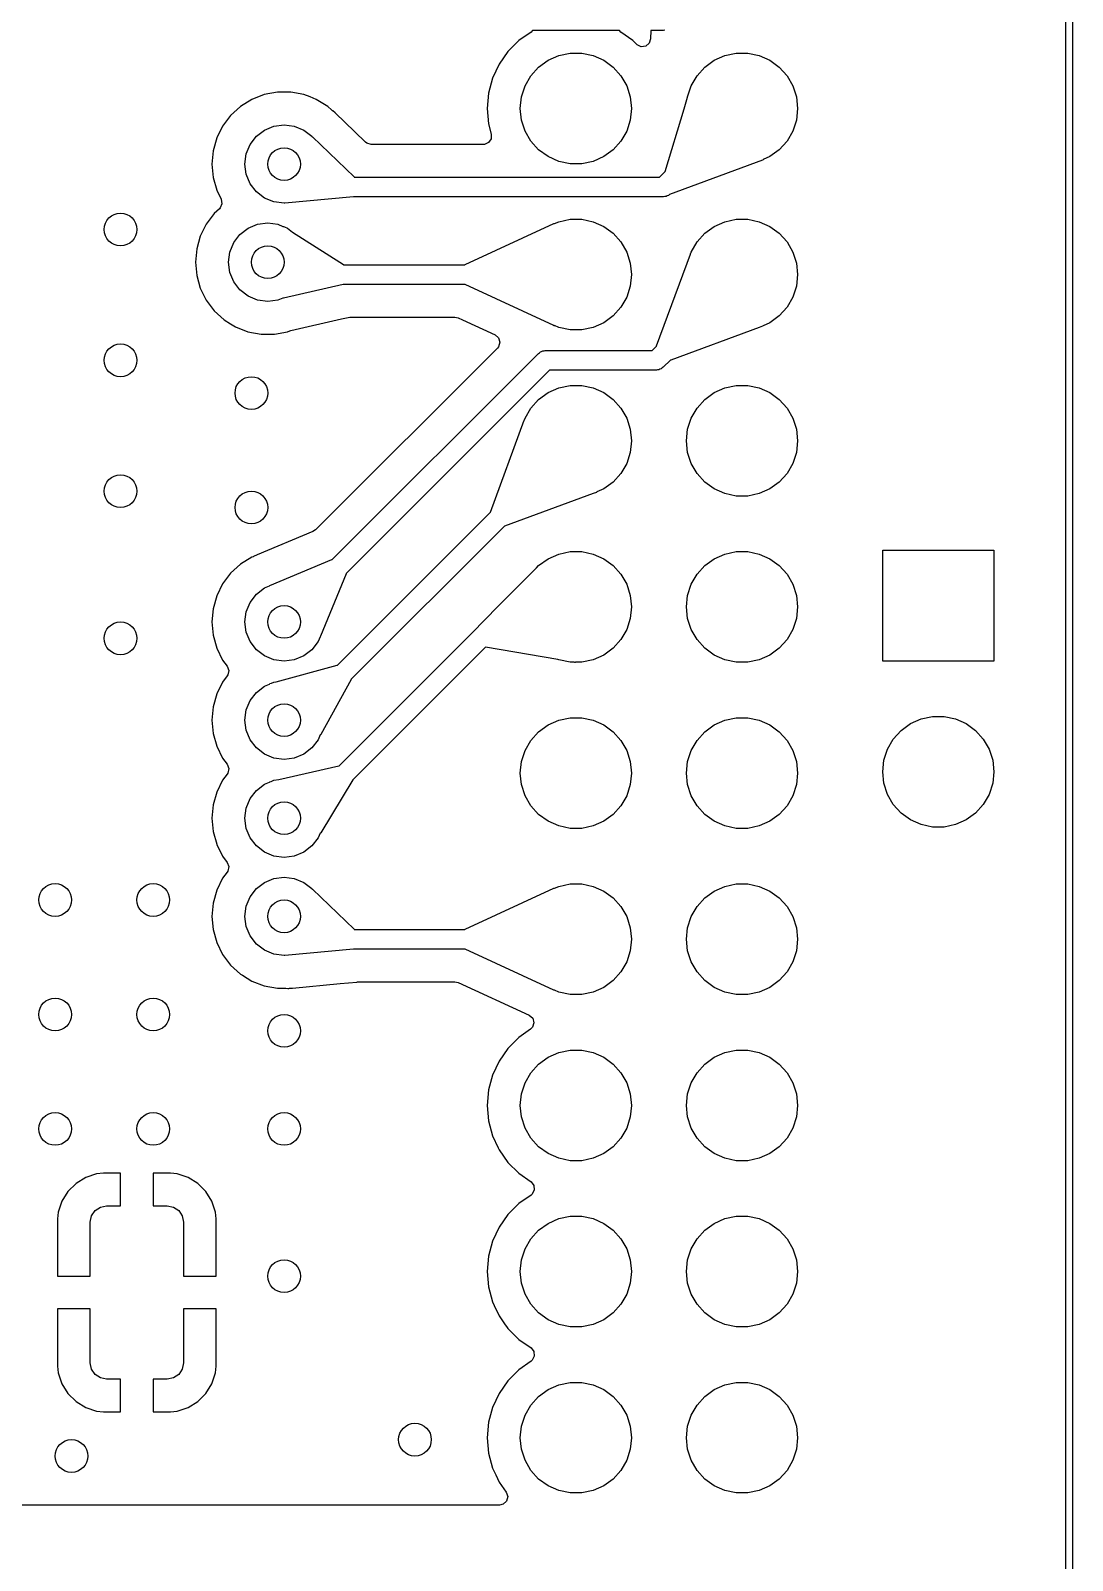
# Model space of a CAD drawing. Extents: x 90 to 175, y -109.5 to -35.9.
# Drawn here: x 159.12 to 175.05, y -91.6 to -68.21 of the extents above; entities that cross this region are included whole.
import ezdxf

# ---------------------------------------------------------------- set-up
doc = ezdxf.new("R2010")
doc.units = 0
doc.layers.add('BLACK', color=7, linetype='CONTINUOUS')

msp = doc.modelspace()

# ---------------------------------------------------------------- linework, layer by layer
at = {"layer": 'BLACK', "linetype": 'CONTINUOUS'}
for p, q in [((175.05, -36), (175.05, -100)), ((174.95, -99.95), (174.95, -36.05)), ((166.774158, -68.231575), (166.588597, -68.361505)), ((166.793454, -68.214855), (166.774158, -68.231575)), ((166.795908, -68.21), (166.793454, -68.214855)), ((168.128596, -68.21), (166.795908, -68.21)), ((168.145842, -68.231575), (168.128596, -68.21)), ((168.331396, -68.361501), (168.145842, -68.231575)), ((168.603393, -68.21), (168.602824, -68.334135)), ((168.8, -68.21), (168.603393, -68.21)), ((168.819075, -68.204889), (168.8, -68.21)), ((166.588597, -68.361505), (166.421505, -68.528597)), ((168.331397, -68.361502), (168.331396, -68.361501)), ((168.331401, -68.361505), (168.331397, -68.361502)), ((168.369396, -68.3995), (168.331401, -68.361505)), ((168.391144, -68.421248), (168.369396, -68.3995)), ((168.397193, -68.426906), (168.391144, -68.421248)), ((168.460615, -68.456222), (168.397193, -68.426906)), ((168.529819, -68.446595), (168.460615, -68.456222)), ((168.582832, -68.401083), (168.529819, -68.446595)), ((168.602824, -68.334135), (168.582832, -68.401083)), ((166.285964, -68.722171), (166.186098, -68.936335)), ((166.285965, -68.722169), (166.285964, -68.722171)), ((166.421505, -68.528597), (166.285965, -68.722169)), ((166.891239, -68.768327), (167.035, -68.663878)), ((167.035, -68.663878), (167.197336, -68.591602)), ((167.197336, -68.591602), (167.371151, -68.554656)), ((167.371151, -68.554656), (167.548849, -68.554656)), ((167.548849, -68.554656), (167.722664, -68.591602)), ((167.722664, -68.591602), (167.885, -68.663878)), ((167.885, -68.663878), (168.028761, -68.768327)), ((169.431239, -68.768327), (169.575, -68.663878)), ((169.575, -68.663878), (169.737336, -68.591602)), ((169.737336, -68.591602), (169.911151, -68.554656)), ((169.911151, -68.554656), (170.088849, -68.554656)), ((170.088849, -68.554656), (170.262664, -68.591602)), ((170.262664, -68.591602), (170.425, -68.663878)), ((170.425, -68.663878), (170.568761, -68.768327)), ((166.186094, -68.936344), (166.124938, -69.164586)), ((166.186098, -68.936335), (166.186094, -68.936344)), ((166.683486, -69.054274), (166.772336, -68.900383)), ((166.772336, -68.900383), (166.891239, -68.768327)), ((168.028761, -68.768327), (168.147664, -68.900383)), ((168.147664, -68.900383), (168.236514, -69.054274)), ((169.223486, -69.054274), (169.312336, -68.900383)), ((169.312336, -68.900383), (169.431239, -68.768327)), ((170.568761, -68.768327), (170.687664, -68.900383)), ((170.687664, -68.900383), (170.776514, -69.054274)), ((162.697541, -69.186977), (162.507364, -69.260651)), ((162.697544, -69.186976), (162.697541, -69.186976)), ((162.697541, -69.186976), (162.697541, -69.186977)), ((162.898024, -69.1495), (162.697544, -69.186976)), ((163.101976, -69.1495), (162.898024, -69.1495)), ((163.302456, -69.186976), (163.101976, -69.1495)), ((163.397546, -69.223814), (163.302456, -69.186976)), ((166.124936, -69.164596), (166.104341, -69.399999)), ((166.124938, -69.164586), (166.124936, -69.164596)), ((166.61, -69.4), (166.628575, -69.223275)), ((166.628575, -69.223275), (166.683486, -69.054274)), ((168.236514, -69.054274), (168.291425, -69.223275)), ((168.291425, -69.223275), (168.31, -69.4)), ((169.168038, -69.228375), (169.168575, -69.223275)), ((169.168575, -69.223275), (169.184072, -69.175576)), ((169.184072, -69.175576), (169.210954, -69.087059)), ((169.210954, -69.087059), (169.214063, -69.083272)), ((169.214063, -69.083272), (169.223486, -69.054274)), ((170.776514, -69.054274), (170.831425, -69.223275)), ((170.831425, -69.223275), (170.85, -69.4)), ((162.333958, -69.368019), (162.183237, -69.505418)), ((162.33396, -69.368017), (162.333958, -69.368019)), ((162.507357, -69.260655), (162.33396, -69.368017)), ((162.507364, -69.260651), (162.507357, -69.260655)), ((163.492635, -69.260651), (163.397546, -69.223814)), ((163.492642, -69.260655), (163.492635, -69.260651)), ((163.666039, -69.368017), (163.492642, -69.260655)), ((163.666041, -69.368019), (163.666039, -69.368017)), ((163.724717, -69.421509), (163.666041, -69.368019)), ((163.741224, -69.433612), (163.724717, -69.421509)), ((163.741188, -69.433663), (163.741224, -69.433612)), ((163.745767, -69.436944), (163.741188, -69.433663)), ((163.745976, -69.437097), (163.745767, -69.436944)), ((163.746001, -69.437111), (163.745976, -69.437097)), ((163.746005, -69.437114), (163.746001, -69.437111)), ((163.746007, -69.437116), (163.746005, -69.437114)), ((163.746009, -69.437117), (163.746007, -69.437116)), ((163.78278, -69.469186), (163.746009, -69.437117)), ((166.104341, -69.399999), (166.104341, -69.4)), ((166.104341, -69.4), (166.124936, -69.635403)), ((166.628575, -69.576725), (166.61, -69.4)), ((168.31, -69.4), (168.291425, -69.576725)), ((168.822867, -70.365), (169.114557, -69.404488)), ((169.114557, -69.404488), (169.168038, -69.228375)), ((170.85, -69.4), (170.831425, -69.576725)), ((162.060327, -69.668178), (161.969422, -69.850739)), ((162.183237, -69.505418), (162.060327, -69.668178)), ((162.7, -69.730385), (162.844709, -69.670445)), ((162.844709, -69.670445), (163, -69.65)), ((163, -69.65), (163.155291, -69.670445)), ((163.155291, -69.670445), (163.3, -69.730385)), ((164.080642, -69.755421), (163.78278, -69.469186)), ((166.124936, -69.635403), (166.124938, -69.635413)), ((166.124938, -69.635413), (166.167272, -69.793407)), ((166.683486, -69.745726), (166.628575, -69.576725)), ((168.291425, -69.576725), (168.236514, -69.745726)), ((170.831425, -69.576725), (170.776514, -69.745726)), ((161.969417, -69.850752), (161.913602, -70.046917)), ((161.969422, -69.850739), (161.969417, -69.850752)), ((162.480385, -69.95), (162.575736, -69.825736)), ((162.575736, -69.825736), (162.7, -69.730385)), ((163.3, -69.730385), (163.424264, -69.825736)), ((163.424264, -69.825736), (163.429381, -69.832405)), ((163.429381, -69.832405), (163.432522, -69.833672)), ((163.432522, -69.833672), (164.070293, -70.446547)), ((164.246609, -69.914909), (164.080642, -69.755421)), ((164.265489, -69.929815), (164.246609, -69.914909)), ((166.126446, -69.921119), (166.062218, -69.948623)), ((166.165609, -69.863257), (166.126446, -69.921119)), ((166.167272, -69.793407), (166.165609, -69.863257)), ((166.772336, -69.899617), (166.683486, -69.745726)), ((166.891239, -70.031673), (166.772336, -69.899617)), ((168.147664, -69.899617), (168.028761, -70.031673)), ((168.236514, -69.745726), (168.147664, -69.899617)), ((170.687664, -69.899617), (170.568761, -70.031673)), ((170.776514, -69.745726), (170.687664, -69.899617)), ((161.913602, -70.046917), (161.894785, -70.249999)), ((162.4, -70.25), (162.420445, -70.094709)), ((162.420445, -70.094709), (162.480385, -69.95)), ((164.332528, -69.9495), (164.265489, -69.929815)), ((166.047497, -69.9495), (164.332528, -69.9495)), ((166.062218, -69.948623), (166.047497, -69.9495)), ((167.035, -70.136122), (166.891239, -70.031673)), ((167.197336, -70.208398), (167.035, -70.136122)), ((167.885, -70.136122), (167.722664, -70.208398)), ((168.028761, -70.031673), (167.885, -70.136122)), ((170.425, -70.136122), (170.320634, -70.182588)), ((170.568761, -70.031673), (170.425, -70.136122)), ((161.894785, -70.249999), (161.894785, -70.25)), ((161.894785, -70.25), (161.913602, -70.453082)), ((162.420445, -70.405291), (162.4, -70.25)), ((167.371151, -70.245344), (167.197336, -70.208398)), ((167.548849, -70.245344), (167.371151, -70.245344)), ((167.722664, -70.208398), (167.548849, -70.245344)), ((168.737868, -70.45), (168.822867, -70.365)), ((170.313884, -70.189509), (168.888808, -70.716095)), ((170.314295, -70.189348), (170.313884, -70.189509)), ((170.320634, -70.183023), (170.314295, -70.189348)), ((170.320634, -70.182588), (170.320634, -70.183023)), ((161.913602, -70.453082), (161.969417, -70.649247)), ((162.480385, -70.55), (162.420445, -70.405291)), ((162.575736, -70.674264), (162.480385, -70.55)), ((164.070293, -70.446547), (164.071805, -70.45)), ((164.071805, -70.45), (168.737868, -70.45)), ((161.969417, -70.649247), (161.969424, -70.649265)), ((161.969424, -70.649265), (162.038362, -70.787711)), ((162.050623, -70.856496), (162.02375, -70.920991)), ((162.038362, -70.787711), (162.050623, -70.856496)), ((162.7, -70.769615), (162.575736, -70.674264)), ((162.844709, -70.829555), (162.7, -70.769615)), ((163, -70.85), (162.844709, -70.829555)), ((163.011648, -70.848466), (163, -70.85)), ((163.012763, -70.848811), (163.011648, -70.848466)), ((164.063271, -70.750988), (163.012763, -70.848811)), ((164.065374, -70.75), (164.063271, -70.750988)), ((168.8, -70.75), (164.065374, -70.75)), ((168.819075, -70.744889), (168.8, -70.75)), ((168.838823, -70.744889), (168.819075, -70.744889)), ((168.855925, -70.735015), (168.838823, -70.744889)), ((168.875, -70.729904), (168.855925, -70.735015)), ((168.888808, -70.716095), (168.875, -70.729904)), ((161.933238, -71.005418), (161.810327, -71.168178)), ((162.010901, -70.934618), (161.933238, -71.005418)), ((162.02375, -70.920991), (162.010901, -70.934618)), ((161.810327, -71.168178), (161.719422, -71.350739)), ((162.230385, -71.45), (162.325736, -71.325736)), ((162.325736, -71.325736), (162.45, -71.230385)), ((162.45, -71.230385), (162.594709, -71.170445)), ((162.594709, -71.170445), (162.75, -71.15)), ((162.75, -71.15), (162.905291, -71.170445)), ((162.905291, -71.170445), (162.981972, -71.202207)), ((162.981972, -71.202207), (162.989557, -71.202219)), ((162.989557, -71.202219), (162.991348, -71.203152)), ((162.991348, -71.203152), (163.004521, -71.211547)), ((163.004521, -71.211547), (163.05, -71.230385)), ((163.05, -71.230385), (163.128011, -71.290245)), ((163.128011, -71.290245), (163.849441, -71.75)), ((165.766792, -71.786861), (167.123674, -71.159806)), ((167.123674, -71.159806), (167.132621, -71.159446)), ((167.132621, -71.159446), (167.133329, -71.160099)), ((167.133329, -71.160099), (167.197336, -71.131602)), ((167.197336, -71.131602), (167.371151, -71.094656)), ((167.371151, -71.094656), (167.548849, -71.094656)), ((167.548849, -71.094656), (167.722664, -71.131602)), ((167.722664, -71.131602), (167.885, -71.203878)), ((167.885, -71.203878), (168.028761, -71.308327)), ((168.028761, -71.308327), (168.147664, -71.440383)), ((169.312336, -71.440383), (169.431239, -71.308327)), ((169.431239, -71.308327), (169.575, -71.203878)), ((169.575, -71.203878), (169.737336, -71.131602)), ((169.737336, -71.131602), (169.911151, -71.094656)), ((169.911151, -71.094656), (170.088849, -71.094656)), ((170.088849, -71.094656), (170.262664, -71.131602)), ((170.262664, -71.131602), (170.425, -71.203878)), ((170.425, -71.203878), (170.568761, -71.308327)), ((170.568761, -71.308327), (170.687664, -71.440383)), ((161.663602, -71.546917), (161.644785, -71.749999)), ((161.719417, -71.350752), (161.663602, -71.546917)), ((161.719422, -71.350739), (161.719417, -71.350752)), ((162.170445, -71.594709), (162.230385, -71.45)), ((168.147664, -71.440383), (168.236514, -71.594274)), ((169.223486, -71.594274), (169.312336, -71.440383)), ((170.687664, -71.440383), (170.776514, -71.594274)), ((161.644785, -71.749999), (161.644785, -71.75)), ((161.644785, -71.75), (161.663602, -71.953082)), ((162.15, -71.75), (162.170445, -71.594709)), ((162.170445, -71.905291), (162.15, -71.75)), ((163.849441, -71.75), (163.906795, -71.786551)), ((163.906795, -71.786551), (163.909209, -71.79)), ((163.909209, -71.79), (165.763099, -71.79)), ((165.763099, -71.79), (165.763427, -71.789209)), ((165.763427, -71.789209), (165.766792, -71.786861)), ((168.236514, -71.594274), (168.291425, -71.763275)), ((168.291425, -71.763275), (168.31, -71.94)), ((168.694433, -73.028999), (169.210501, -71.626137)), ((169.210501, -71.626137), (169.214563, -71.621734)), ((169.214563, -71.621734), (169.223486, -71.594274)), ((170.776514, -71.594274), (170.831425, -71.763275)), ((170.831425, -71.763275), (170.85, -71.94)), ((161.663602, -71.953082), (161.719417, -72.149247)), ((162.230385, -72.05), (162.170445, -71.905291)), ((168.31, -71.94), (168.291425, -72.116725)), ((170.85, -71.94), (170.831425, -72.116725)), ((161.719417, -72.149247), (161.719422, -72.14926)), ((161.719422, -72.14926), (161.810327, -72.331821)), ((162.325736, -72.174264), (162.230385, -72.05)), ((162.45, -72.269615), (162.325736, -72.174264)), ((163.903128, -72.092086), (162.989238, -72.302115)), ((163.906895, -72.09), (163.903128, -72.092086)), ((165.763897, -72.09), (163.906895, -72.09)), ((165.766792, -72.093138), (165.763897, -72.09)), ((167.123674, -72.720193), (165.766792, -72.093138)), ((168.291425, -72.116725), (168.236514, -72.285726)), ((170.831425, -72.116725), (170.776514, -72.285726)), ((161.810327, -72.331821), (161.933237, -72.494581)), ((161.933237, -72.494581), (162.083958, -72.63198)), ((162.594709, -72.329555), (162.45, -72.269615)), ((162.75, -72.35), (162.594709, -72.329555)), ((162.905291, -72.329555), (162.75, -72.35)), ((162.979035, -72.299009), (162.905291, -72.329555)), ((162.980407, -72.300628), (162.979035, -72.299009)), ((162.989238, -72.302115), (162.980407, -72.300628)), ((168.147664, -72.439617), (168.028761, -72.571673)), ((168.236514, -72.285726), (168.147664, -72.439617)), ((170.687664, -72.439617), (170.568761, -72.571673)), ((170.776514, -72.285726), (170.687664, -72.439617)), ((162.083958, -72.63198), (162.08396, -72.631982)), ((162.08396, -72.631982), (162.183141, -72.693392)), ((162.183141, -72.693392), (162.257363, -72.739348)), ((163.104038, -72.794409), (163.877636, -72.616622)), ((163.877636, -72.616622), (163.977594, -72.59365)), ((163.977594, -72.59365), (164.005367, -72.5905)), ((164.005367, -72.5905), (165.610761, -72.5905)), ((165.610761, -72.5905), (165.662778, -72.601937)), ((165.662778, -72.601937), (165.727789, -72.631981)), ((165.727789, -72.631981), (166.225227, -72.861862)), ((167.124093, -72.720377), (167.123674, -72.720193)), ((167.133048, -72.720386), (167.124093, -72.720377)), ((167.133471, -72.719963), (167.133048, -72.720386)), ((167.197336, -72.748398), (167.133471, -72.719963)), ((167.885, -72.676122), (167.722664, -72.748398)), ((168.028761, -72.571673), (167.885, -72.676122)), ((170.313861, -72.729498), (170.26352, -72.748016)), ((170.314288, -72.729331), (170.313861, -72.729498)), ((170.320627, -72.723006), (170.314288, -72.729331)), ((170.425, -72.676122), (170.320627, -72.722591)), ((170.320627, -72.722591), (170.320627, -72.723006)), ((170.568761, -72.571673), (170.425, -72.676122)), ((162.257363, -72.739348), (162.447544, -72.813024)), ((162.447544, -72.813024), (162.648024, -72.8505)), ((162.648024, -72.8505), (162.648026, -72.8505)), ((162.648026, -72.8505), (162.851974, -72.8505)), ((162.851974, -72.8505), (162.851976, -72.8505)), ((162.851976, -72.8505), (163.052456, -72.813024)), ((163.052456, -72.813024), (163.087041, -72.799624)), ((163.087041, -72.799624), (163.104038, -72.794409)), ((166.225227, -72.861862), (166.277825, -72.907854)), ((166.277825, -72.907854), (166.297208, -72.974982)), ((167.371151, -72.785344), (167.197336, -72.748398)), ((167.548849, -72.785344), (167.371151, -72.785344)), ((167.722664, -72.748398), (167.548849, -72.785344)), ((170.262237, -72.748488), (168.911006, -73.245564)), ((170.262664, -72.748398), (170.262237, -72.748488)), ((170.26352, -72.748016), (170.262664, -72.748398)), ((166.26089, -73.062105), (163.481002, -75.841993)), ((163.735229, -76.295581), (166.886877, -73.143934)), ((166.277222, -73.041932), (166.26089, -73.062105)), ((166.297208, -72.974982), (166.277222, -73.041932)), ((166.886877, -73.143934), (166.903978, -73.13406)), ((166.903978, -73.13406), (166.917943, -73.120096)), ((166.917943, -73.120096), (166.937017, -73.114984)), ((166.937017, -73.114984), (166.95412, -73.105111)), ((166.95412, -73.105111), (166.973868, -73.105111)), ((166.973868, -73.105111), (166.992943, -73.1)), ((166.992943, -73.1), (168.627868, -73.1)), ((168.627868, -73.1), (168.694044, -73.033823)), ((168.693716, -73.033032), (168.694433, -73.028999)), ((168.694044, -73.033823), (168.693716, -73.033032)), ((167.055075, -73.4), (163.94809, -76.506984)), ((168.69, -73.4), (167.055075, -73.4)), ((168.709075, -73.394889), (168.69, -73.4)), ((168.728823, -73.394889), (168.709075, -73.394889)), ((168.745925, -73.385015), (168.728823, -73.394889)), ((168.765, -73.379904), (168.745925, -73.385015)), ((168.778964, -73.365939), (168.765, -73.379904)), ((168.796066, -73.356066), (168.778964, -73.365939)), ((168.906739, -73.245392), (168.796066, -73.356066)), ((168.911006, -73.245564), (168.906739, -73.245392)), ((167.197336, -73.671602), (167.371151, -73.634656)), ((167.371151, -73.634656), (167.548849, -73.634656)), ((167.548849, -73.634656), (167.722664, -73.671602)), ((169.737336, -73.671602), (169.911151, -73.634656)), ((169.911151, -73.634656), (170.088849, -73.634656)), ((170.088849, -73.634656), (170.262664, -73.671602)), ((166.772336, -73.980383), (166.891239, -73.848327)), ((166.891239, -73.848327), (167.035, -73.743878)), ((167.035, -73.743878), (167.197336, -73.671602)), ((167.722664, -73.671602), (167.885, -73.743878)), ((167.885, -73.743878), (168.028761, -73.848327)), ((168.028761, -73.848327), (168.147664, -73.980383)), ((169.312336, -73.980383), (169.431239, -73.848327)), ((169.431239, -73.848327), (169.575, -73.743878)), ((169.575, -73.743878), (169.737336, -73.671602)), ((170.262664, -73.671602), (170.425, -73.743878)), ((170.425, -73.743878), (170.568761, -73.848327)), ((170.568761, -73.848327), (170.687664, -73.980383)), ((166.674563, -74.161734), (166.683486, -74.134274)), ((166.683486, -74.134274), (166.772336, -73.980383)), ((168.147664, -73.980383), (168.236514, -74.134274)), ((168.236514, -74.134274), (168.291425, -74.303275)), ((169.168575, -74.303275), (169.223486, -74.134274)), ((169.223486, -74.134274), (169.312336, -73.980383)), ((170.687664, -73.980383), (170.776514, -74.134274)), ((170.776514, -74.134274), (170.831425, -74.303275)), ((166.154433, -75.568999), (166.670501, -74.166137)), ((166.670501, -74.166137), (166.674563, -74.161734)), ((168.291425, -74.303275), (168.31, -74.48)), ((169.15, -74.48), (169.168575, -74.303275)), ((170.831425, -74.303275), (170.85, -74.48)), ((168.31, -74.48), (168.291425, -74.656725)), ((169.168575, -74.656725), (169.15, -74.48)), ((170.85, -74.48), (170.831425, -74.656725)), ((168.236514, -74.825726), (168.147664, -74.979617)), ((168.291425, -74.656725), (168.236514, -74.825726)), ((169.223486, -74.825726), (169.168575, -74.656725)), ((169.312336, -74.979617), (169.223486, -74.825726)), ((170.776514, -74.825726), (170.687664, -74.979617)), ((170.831425, -74.656725), (170.776514, -74.825726)), ((168.147664, -74.979617), (168.028761, -75.111673)), ((169.431239, -75.111673), (169.312336, -74.979617)), ((170.687664, -74.979617), (170.568761, -75.111673)), ((167.722237, -75.288488), (166.371006, -75.785564)), ((167.722664, -75.288398), (167.722237, -75.288488)), ((167.72352, -75.288016), (167.722664, -75.288398)), ((167.773861, -75.269498), (167.72352, -75.288016)), ((167.774288, -75.269331), (167.773861, -75.269498)), ((167.780627, -75.263006), (167.774288, -75.269331)), ((167.885, -75.216122), (167.780627, -75.262591)), ((167.780627, -75.262591), (167.780627, -75.263006)), ((168.028761, -75.111673), (167.885, -75.216122)), ((169.575, -75.216122), (169.431239, -75.111673)), ((169.737336, -75.288398), (169.575, -75.216122)), ((169.911151, -75.325344), (169.737336, -75.288398)), ((170.262664, -75.288398), (170.088849, -75.325344)), ((170.425, -75.216122), (170.262664, -75.288398)), ((170.568761, -75.111673), (170.425, -75.216122)), ((170.088849, -75.325344), (169.911151, -75.325344)), ((163.816239, -77.911628), (166.154044, -75.573823)), ((166.153716, -75.573032), (166.154433, -75.568999)), ((166.154044, -75.573823), (166.153716, -75.573032)), ((163.440996, -75.868781), (162.586797, -76.224545)), ((163.481002, -75.841993), (163.440996, -75.868781)), ((166.366739, -75.785392), (164.027613, -78.124518)), ((166.371006, -75.785564), (166.366739, -75.785392)), ((162.586797, -76.224545), (162.531258, -76.251194)), ((167.035, -76.283878), (167.197336, -76.211602)), ((167.197336, -76.211602), (167.371151, -76.174656)), ((167.371151, -76.174656), (167.548849, -76.174656)), ((167.548849, -76.174656), (167.722664, -76.211602)), ((167.722664, -76.211602), (167.885, -76.283878)), ((169.575, -76.283878), (169.737336, -76.211602)), ((169.737336, -76.211602), (169.911151, -76.174656)), ((169.911151, -76.174656), (170.088849, -76.174656)), ((170.088849, -76.174656), (170.262664, -76.211602)), ((170.262664, -76.211602), (170.425, -76.283878)), ((172.15, -77.85), (172.15, -76.15)), ((172.15, -76.15), (173.85, -76.15)), ((173.85, -76.15), (173.85, -77.85)), ((162.333958, -76.368019), (162.183237, -76.505418)), ((162.33396, -76.368017), (162.333958, -76.368019)), ((162.507359, -76.260653), (162.33396, -76.368017)), ((162.526834, -76.253109), (162.507359, -76.260653)), ((162.531258, -76.251194), (162.526834, -76.253109)), ((162.781152, -76.691189), (163.731002, -76.295589)), ((163.731002, -76.295589), (163.735229, -76.295581)), ((166.267973, -77.01586), (166.850697, -76.427303)), ((166.850697, -76.427303), (166.858952, -76.423836)), ((166.858952, -76.423836), (166.859182, -76.423929)), ((166.859182, -76.423929), (166.891239, -76.388327)), ((166.891239, -76.388327), (167.035, -76.283878)), ((167.885, -76.283878), (168.028761, -76.388327)), ((168.028761, -76.388327), (168.147664, -76.520383)), ((169.312336, -76.520383), (169.431239, -76.388327)), ((169.431239, -76.388327), (169.575, -76.283878)), ((170.425, -76.283878), (170.568761, -76.388327)), ((170.568761, -76.388327), (170.687664, -76.520383)), ((162.060327, -76.668178), (161.969422, -76.850739)), ((162.183237, -76.505418), (162.060327, -76.668178)), ((162.7, -76.730385), (162.774846, -76.699382)), ((162.774846, -76.699382), (162.774849, -76.697496)), ((162.774849, -76.697496), (162.781152, -76.691189)), ((163.947443, -76.511899), (163.558754, -77.468712)), ((163.948303, -76.507496), (163.947443, -76.511899)), ((163.94809, -76.506984), (163.948303, -76.507496)), ((168.147664, -76.520383), (168.236514, -76.674274)), ((168.236514, -76.674274), (168.291425, -76.843275)), ((169.168575, -76.843275), (169.223486, -76.674274)), ((169.223486, -76.674274), (169.312336, -76.520383)), ((170.687664, -76.520383), (170.776514, -76.674274)), ((170.776514, -76.674274), (170.831425, -76.843275)), ((161.969417, -76.850752), (161.913602, -77.046917)), ((161.969422, -76.850739), (161.969417, -76.850752)), ((162.480385, -76.95), (162.575736, -76.825736)), ((162.575736, -76.825736), (162.7, -76.730385)), ((168.291425, -76.843275), (168.31, -77.02)), ((169.15, -77.02), (169.168575, -76.843275)), ((170.831425, -76.843275), (170.85, -77.02)), ((161.913602, -77.046917), (161.894785, -77.249999)), ((162.4, -77.25), (162.420445, -77.094709)), ((162.420445, -77.094709), (162.480385, -76.95)), ((165.873009, -77.414777), (166.267973, -77.01586)), ((168.31, -77.02), (168.291425, -77.196725)), ((169.168575, -77.196725), (169.15, -77.02)), ((170.85, -77.02), (170.831425, -77.196725)), ((161.894785, -77.249999), (161.894785, -77.25)), ((161.894785, -77.25), (161.913602, -77.453082)), ((162.420445, -77.405291), (162.4, -77.25)), ((162.480385, -77.55), (162.420445, -77.405291)), ((168.236514, -77.365726), (168.147664, -77.519617)), ((168.291425, -77.196725), (168.236514, -77.365726)), ((169.223486, -77.365726), (169.168575, -77.196725)), ((169.312336, -77.519617), (169.223486, -77.365726)), ((170.776514, -77.365726), (170.687664, -77.519617)), ((170.831425, -77.196725), (170.776514, -77.365726)), ((161.913602, -77.453082), (161.969417, -77.649247)), ((162.575736, -77.674264), (162.480385, -77.55)), ((163.519615, -77.55), (163.424264, -77.674264)), ((163.550639, -77.4751), (163.519615, -77.55)), ((163.552465, -77.475088), (163.550639, -77.4751)), ((163.558754, -77.468712), (163.552465, -77.475088)), ((163.840432, -79.447435), (165.872951, -77.414916)), ((166.07779, -77.634341), (164.051145, -79.660986)), ((165.872951, -77.414916), (165.873009, -77.414777)), ((166.080627, -77.635806), (166.07779, -77.634341)), ((167.186465, -77.823558), (166.080627, -77.635806)), ((168.147664, -77.519617), (168.028761, -77.651673)), ((169.431239, -77.651673), (169.312336, -77.519617)), ((170.687664, -77.519617), (170.568761, -77.651673)), ((161.969417, -77.649247), (161.969422, -77.64926)), ((161.969422, -77.64926), (162.060328, -77.831824)), ((162.060328, -77.831824), (162.130898, -77.925274)), ((162.7, -77.769615), (162.575736, -77.674264)), ((162.844709, -77.829555), (162.7, -77.769615)), ((163, -77.85), (162.844709, -77.829555)), ((163.155291, -77.829555), (163, -77.85)), ((163.3, -77.769615), (163.155291, -77.829555)), ((163.424264, -77.674264), (163.3, -77.769615)), ((167.197336, -77.828398), (167.186465, -77.823558)), ((167.371151, -77.865344), (167.197336, -77.828398)), ((167.432576, -77.865344), (167.371151, -77.865344)), ((167.446353, -77.867683), (167.432576, -77.865344)), ((167.448301, -77.867848), (167.446353, -77.867683)), ((167.45436, -77.865344), (167.448301, -77.867848)), ((167.548849, -77.865344), (167.45436, -77.865344)), ((167.722664, -77.828398), (167.548849, -77.865344)), ((167.885, -77.756122), (167.722664, -77.828398)), ((168.028761, -77.651673), (167.885, -77.756122)), ((169.575, -77.756122), (169.431239, -77.651673)), ((169.737336, -77.828398), (169.575, -77.756122)), ((169.911151, -77.865344), (169.737336, -77.828398)), ((170.088849, -77.865344), (169.911151, -77.865344)), ((170.262664, -77.828398), (170.088849, -77.865344)), ((170.425, -77.756122), (170.262664, -77.828398)), ((170.568761, -77.651673), (170.425, -77.756122)), ((173.85, -77.85), (172.15, -77.85)), ((162.130898, -78.074726), (162.060328, -78.168175)), ((162.130898, -77.925274), (162.15559, -77.990635)), ((162.141025, -78.05897), (162.130898, -78.074726)), ((162.15559, -77.990635), (162.141025, -78.05897)), ((162.879481, -78.165866), (163.812012, -77.911093)), ((163.812012, -77.911093), (163.816239, -77.911628)), ((162.060328, -78.168175), (161.969422, -78.350739)), ((162.480385, -78.45), (162.575736, -78.325736)), ((162.575736, -78.325736), (162.7, -78.230385)), ((162.7, -78.230385), (162.775456, -78.19913)), ((162.775456, -78.19913), (162.775457, -78.19897)), ((162.775457, -78.19897), (162.781798, -78.192648)), ((162.781798, -78.192648), (162.783159, -78.192183)), ((162.783159, -78.192183), (162.809801, -78.184904)), ((162.809801, -78.184904), (162.844709, -78.170445)), ((162.844709, -78.170445), (162.879481, -78.165866)), ((164.026415, -78.129147), (163.559385, -78.970499)), ((164.027613, -78.124518), (164.026415, -78.129147)), ((161.913602, -78.546917), (161.894785, -78.749999)), ((161.969417, -78.350752), (161.913602, -78.546917)), ((161.969422, -78.350739), (161.969417, -78.350752)), ((162.420445, -78.594709), (162.480385, -78.45)), ((161.894785, -78.749999), (161.894785, -78.75)), ((161.894785, -78.75), (161.913602, -78.953082)), ((162.4, -78.75), (162.420445, -78.594709)), ((162.420445, -78.905291), (162.4, -78.75)), ((167.035, -78.823878), (167.197336, -78.751602)), ((167.197336, -78.751602), (167.371151, -78.714656)), ((167.371151, -78.714656), (167.548849, -78.714656)), ((167.548849, -78.714656), (167.722664, -78.751602)), ((167.722664, -78.751602), (167.885, -78.823878)), ((169.575, -78.823878), (169.737336, -78.751602)), ((169.737336, -78.751602), (169.911151, -78.714656)), ((169.911151, -78.714656), (170.088849, -78.714656)), ((170.088849, -78.714656), (170.262664, -78.751602)), ((170.262664, -78.751602), (170.425, -78.823878)), ((172.431239, -78.908327), (172.575, -78.803878)), ((172.575, -78.803878), (172.737336, -78.731602)), ((172.737336, -78.731602), (172.911151, -78.694656)), ((172.911151, -78.694656), (173.088849, -78.694656)), ((173.088849, -78.694656), (173.262664, -78.731602)), ((173.262664, -78.731602), (173.425, -78.803878)), ((173.425, -78.803878), (173.568761, -78.908327)), ((161.913602, -78.953082), (161.969417, -79.149247)), ((162.480385, -79.05), (162.420445, -78.905291)), ((163.550286, -78.975952), (163.519615, -79.05)), ((163.552373, -78.97607), (163.550286, -78.975952)), ((163.559385, -78.970499), (163.552373, -78.97607)), ((166.772336, -79.060383), (166.891239, -78.928327)), ((166.891239, -78.928327), (167.035, -78.823878)), ((167.885, -78.823878), (168.028761, -78.928327)), ((168.028761, -78.928327), (168.147664, -79.060383)), ((169.312336, -79.060383), (169.431239, -78.928327)), ((169.431239, -78.928327), (169.575, -78.823878)), ((170.425, -78.823878), (170.568761, -78.928327)), ((170.568761, -78.928327), (170.687664, -79.060383)), ((172.223486, -79.194274), (172.312336, -79.040383)), ((172.312336, -79.040383), (172.431239, -78.908327)), ((173.568761, -78.908327), (173.687664, -79.040383)), ((173.687664, -79.040383), (173.776514, -79.194274)), ((161.969417, -79.149247), (161.969422, -79.14926)), ((161.969422, -79.14926), (162.060328, -79.331824)), ((162.575736, -79.174264), (162.480385, -79.05)), ((162.7, -79.269615), (162.575736, -79.174264)), ((162.844709, -79.329555), (162.7, -79.269615)), ((163.3, -79.269615), (163.155291, -79.329555)), ((163.424264, -79.174264), (163.3, -79.269615)), ((163.519615, -79.05), (163.424264, -79.174264)), ((166.628575, -79.383275), (166.683486, -79.214274)), ((166.683486, -79.214274), (166.772336, -79.060383)), ((168.147664, -79.060383), (168.236514, -79.214274)), ((168.236514, -79.214274), (168.291425, -79.383275)), ((169.168575, -79.383275), (169.223486, -79.214274)), ((169.223486, -79.214274), (169.312336, -79.060383)), ((170.687664, -79.060383), (170.776514, -79.214274)), ((170.776514, -79.214274), (170.831425, -79.383275)), ((172.168575, -79.363275), (172.223486, -79.194274)), ((173.776514, -79.194274), (173.831425, -79.363275)), ((162.060328, -79.331824), (162.130898, -79.425274)), ((162.130898, -79.425274), (162.15559, -79.490635)), ((162.15559, -79.490635), (162.141025, -79.55897)), ((163, -79.35), (162.844709, -79.329555)), ((162.921959, -79.660274), (163.836264, -79.446749)), ((163.155291, -79.329555), (163, -79.35)), ((163.836264, -79.446749), (163.840432, -79.447435)), ((166.61, -79.56), (166.628575, -79.383275)), ((168.291425, -79.383275), (168.31, -79.56)), ((169.15, -79.56), (169.168575, -79.383275)), ((170.831425, -79.383275), (170.85, -79.56)), ((172.15, -79.54), (172.168575, -79.363275)), ((173.831425, -79.363275), (173.85, -79.54)), ((162.060328, -79.668175), (161.969422, -79.850739)), ((162.130898, -79.574726), (162.060328, -79.668175)), ((162.141025, -79.55897), (162.130898, -79.574726)), ((162.575736, -79.825736), (162.7, -79.730385)), ((162.7, -79.730385), (162.77632, -79.698772)), ((162.77632, -79.698772), (162.781992, -79.693118)), ((162.781992, -79.693118), (162.783779, -79.692545)), ((162.783779, -79.692545), (162.801146, -79.688488)), ((162.801146, -79.688488), (162.844709, -79.670445)), ((162.844709, -79.670445), (162.921959, -79.660274)), ((164.049949, -79.665255), (163.559531, -80.47106)), ((164.051145, -79.660986), (164.049949, -79.665255)), ((166.628575, -79.736725), (166.61, -79.56)), ((166.683486, -79.905726), (166.628575, -79.736725)), ((168.291425, -79.736725), (168.236514, -79.905726)), ((168.31, -79.56), (168.291425, -79.736725)), ((169.168575, -79.736725), (169.15, -79.56)), ((169.223486, -79.905726), (169.168575, -79.736725)), ((170.831425, -79.736725), (170.776514, -79.905726)), ((170.85, -79.56), (170.831425, -79.736725)), ((172.168575, -79.716725), (172.15, -79.54)), ((172.223486, -79.885726), (172.168575, -79.716725)), ((173.831425, -79.716725), (173.776514, -79.885726)), ((173.85, -79.54), (173.831425, -79.716725)), ((161.969417, -79.850752), (161.913602, -80.046917)), ((161.969422, -79.850739), (161.969417, -79.850752)), ((162.420445, -80.094709), (162.480385, -79.95)), ((162.480385, -79.95), (162.575736, -79.825736)), ((166.772336, -80.059617), (166.683486, -79.905726)), ((168.236514, -79.905726), (168.147664, -80.059617)), ((169.312336, -80.059617), (169.223486, -79.905726)), ((170.776514, -79.905726), (170.687664, -80.059617)), ((172.312336, -80.039617), (172.223486, -79.885726)), ((173.776514, -79.885726), (173.687664, -80.039617)), ((161.913602, -80.046917), (161.894785, -80.249999)), ((162.4, -80.25), (162.420445, -80.094709)), ((166.891239, -80.191673), (166.772336, -80.059617)), ((167.035, -80.296122), (166.891239, -80.191673)), ((168.028761, -80.191673), (167.885, -80.296122)), ((168.147664, -80.059617), (168.028761, -80.191673)), ((169.431239, -80.191673), (169.312336, -80.059617)), ((169.575, -80.296122), (169.431239, -80.191673)), ((170.568761, -80.191673), (170.425, -80.296122)), ((170.687664, -80.059617), (170.568761, -80.191673)), ((172.431239, -80.171673), (172.312336, -80.039617)), ((172.575, -80.276122), (172.431239, -80.171673)), ((173.568761, -80.171673), (173.425, -80.276122)), ((173.687664, -80.039617), (173.568761, -80.171673)), ((161.894785, -80.249999), (161.894785, -80.25)), ((161.894785, -80.25), (161.913602, -80.453082)), ((162.420445, -80.405291), (162.4, -80.25)), ((162.480385, -80.55), (162.420445, -80.405291)), ((167.197336, -80.368398), (167.035, -80.296122)), ((167.371151, -80.405344), (167.197336, -80.368398)), ((167.548849, -80.405344), (167.371151, -80.405344)), ((167.722664, -80.368398), (167.548849, -80.405344)), ((167.885, -80.296122), (167.722664, -80.368398)), ((169.737336, -80.368398), (169.575, -80.296122)), ((169.911151, -80.405344), (169.737336, -80.368398)), ((170.088849, -80.405344), (169.911151, -80.405344)), ((170.262664, -80.368398), (170.088849, -80.405344)), ((170.425, -80.296122), (170.262664, -80.368398)), ((172.737336, -80.348398), (172.575, -80.276122)), ((172.911151, -80.385344), (172.737336, -80.348398)), ((173.088849, -80.385344), (172.911151, -80.385344)), ((173.262664, -80.348398), (173.088849, -80.385344)), ((173.425, -80.276122), (173.262664, -80.348398)), ((161.913602, -80.453082), (161.969417, -80.649247)), ((161.969417, -80.649247), (161.969422, -80.64926)), ((161.969422, -80.64926), (162.060328, -80.831824)), ((162.575736, -80.674264), (162.480385, -80.55)), ((162.7, -80.769615), (162.575736, -80.674264)), ((163.424264, -80.674264), (163.3, -80.769615)), ((163.519615, -80.55), (163.424264, -80.674264)), ((163.55019, -80.476183), (163.519615, -80.55)), ((163.552302, -80.476345), (163.55019, -80.476183)), ((163.559531, -80.47106), (163.552302, -80.476345)), ((162.060328, -80.831824), (162.130898, -80.925274)), ((162.844709, -80.829555), (162.7, -80.769615)), ((163, -80.85), (162.844709, -80.829555)), ((163.155291, -80.829555), (163, -80.85)), ((163.3, -80.769615), (163.155291, -80.829555)), ((162.130898, -81.074726), (162.060328, -81.168175)), ((162.130898, -80.925274), (162.15559, -80.990635)), ((162.141025, -81.05897), (162.130898, -81.074726)), ((162.15559, -80.990635), (162.141025, -81.05897)), ((162.844709, -81.170445), (163, -81.15)), ((163, -81.15), (163.155291, -81.170445)), ((161.969417, -81.350752), (161.913602, -81.546917)), ((161.969422, -81.350739), (161.969417, -81.350752)), ((162.060328, -81.168175), (161.969422, -81.350739)), ((162.480385, -81.45), (162.575736, -81.325736)), ((162.575736, -81.325736), (162.7, -81.230385)), ((162.7, -81.230385), (162.844709, -81.170445)), ((163.155291, -81.170445), (163.3, -81.230385)), ((163.3, -81.230385), (163.424264, -81.325736)), ((163.424264, -81.325736), (163.429381, -81.332405)), ((163.429381, -81.332405), (163.432522, -81.333672)), ((163.432522, -81.333672), (164.070293, -81.946547)), ((165.766792, -81.946861), (167.123674, -81.319806)), ((167.123674, -81.319806), (167.132621, -81.319446)), ((167.132621, -81.319446), (167.133329, -81.320099)), ((167.133329, -81.320099), (167.197336, -81.291602)), ((167.197336, -81.291602), (167.371151, -81.254656)), ((167.371151, -81.254656), (167.548849, -81.254656)), ((167.548849, -81.254656), (167.722664, -81.291602)), ((167.722664, -81.291602), (167.885, -81.363878)), ((167.885, -81.363878), (168.028761, -81.468327)), ((169.431239, -81.468327), (169.575, -81.363878)), ((169.575, -81.363878), (169.737336, -81.291602)), ((169.737336, -81.291602), (169.911151, -81.254656)), ((169.911151, -81.254656), (170.088849, -81.254656)), ((170.088849, -81.254656), (170.262664, -81.291602)), ((170.262664, -81.291602), (170.425, -81.363878)), ((170.425, -81.363878), (170.568761, -81.468327)), ((161.913602, -81.546917), (161.894785, -81.749999)), ((162.4, -81.75), (162.420445, -81.594709)), ((162.420445, -81.594709), (162.480385, -81.45)), ((168.028761, -81.468327), (168.147664, -81.600383)), ((168.147664, -81.600383), (168.236514, -81.754274)), ((169.223486, -81.754274), (169.312336, -81.600383)), ((169.312336, -81.600383), (169.431239, -81.468327)), ((170.568761, -81.468327), (170.687664, -81.600383)), ((170.687664, -81.600383), (170.776514, -81.754274)), ((161.894785, -81.749999), (161.894785, -81.75)), ((161.894785, -81.75), (161.913602, -81.953082)), ((162.420445, -81.905291), (162.4, -81.75)), ((168.236514, -81.754274), (168.291425, -81.923275)), ((169.168575, -81.923275), (169.223486, -81.754274)), ((170.776514, -81.754274), (170.831425, -81.923275)), ((161.913602, -81.953082), (161.969417, -82.149247)), ((162.480385, -82.05), (162.420445, -81.905291)), ((162.575736, -82.174264), (162.480385, -82.05)), ((164.070293, -81.946547), (164.071805, -81.95)), ((164.071805, -81.95), (165.763099, -81.95)), ((165.763099, -81.95), (165.763427, -81.949209)), ((165.763427, -81.949209), (165.766792, -81.946861)), ((168.291425, -81.923275), (168.31, -82.1)), ((169.15, -82.1), (169.168575, -81.923275)), ((170.831425, -81.923275), (170.85, -82.1)), ((161.969417, -82.149247), (161.969422, -82.14926)), ((161.969422, -82.14926), (162.060327, -82.331821)), ((162.7, -82.269615), (162.575736, -82.174264)), ((162.844709, -82.329555), (162.7, -82.269615)), ((164.063271, -82.250988), (163.012763, -82.348811)), ((164.065374, -82.25), (164.063271, -82.250988)), ((165.763897, -82.25), (164.065374, -82.25)), ((165.766792, -82.253138), (165.763897, -82.25)), ((167.123674, -82.880193), (165.766792, -82.253138)), ((168.291425, -82.276725), (168.236514, -82.445726)), ((168.31, -82.1), (168.291425, -82.276725)), ((169.168575, -82.276725), (169.15, -82.1)), ((169.223486, -82.445726), (169.168575, -82.276725)), ((170.831425, -82.276725), (170.776514, -82.445726)), ((170.85, -82.1), (170.831425, -82.276725)), ((162.060327, -82.331821), (162.183237, -82.494581)), ((162.183237, -82.494581), (162.333958, -82.63198)), ((163, -82.35), (162.844709, -82.329555)), ((163.011648, -82.348466), (163, -82.35)), ((163.012763, -82.348811), (163.011648, -82.348466)), ((168.236514, -82.445726), (168.147664, -82.599617)), ((169.312336, -82.599617), (169.223486, -82.445726)), ((170.776514, -82.445726), (170.687664, -82.599617)), ((162.333958, -82.63198), (162.33396, -82.631982)), ((162.33396, -82.631982), (162.362253, -82.6495)), ((162.362253, -82.6495), (162.507363, -82.739348)), ((162.507363, -82.739348), (162.697544, -82.813024)), ((163.129437, -82.845631), (163.857559, -82.77783)), ((163.857559, -82.77783), (164.110141, -82.75431)), ((164.110141, -82.75431), (164.12063, -82.75301)), ((164.12063, -82.75301), (164.137111, -82.750969)), ((164.137111, -82.750969), (164.144735, -82.7505)), ((164.144735, -82.7505), (165.610761, -82.7505)), ((165.610761, -82.7505), (165.662778, -82.761937)), ((165.662778, -82.761937), (166.747077, -83.263024)), ((168.028761, -82.731673), (167.885, -82.836122)), ((168.147664, -82.599617), (168.028761, -82.731673)), ((169.431239, -82.731673), (169.312336, -82.599617)), ((169.575, -82.836122), (169.431239, -82.731673)), ((170.568761, -82.731673), (170.425, -82.836122)), ((170.687664, -82.599617), (170.568761, -82.731673)), ((162.697544, -82.813024), (162.898024, -82.8505)), ((162.898024, -82.8505), (163.025421, -82.8505)), ((163.025421, -82.8505), (163.028489, -82.850576)), ((163.028489, -82.850576), (163.059632, -82.852133)), ((163.059632, -82.852133), (163.074302, -82.850766)), ((163.074302, -82.850766), (163.080051, -82.8505)), ((163.080051, -82.8505), (163.101977, -82.8505)), ((163.101977, -82.8505), (163.105363, -82.849866)), ((163.105363, -82.849866), (163.123813, -82.846416)), ((163.123813, -82.846416), (163.129437, -82.845631)), ((167.124093, -82.880377), (167.123674, -82.880193)), ((167.133048, -82.880386), (167.124093, -82.880377)), ((167.133471, -82.879963), (167.133048, -82.880386)), ((167.197336, -82.908398), (167.133471, -82.879963)), ((167.371151, -82.945344), (167.197336, -82.908398)), ((167.548849, -82.945344), (167.371151, -82.945344)), ((167.722664, -82.908398), (167.548849, -82.945344)), ((167.885, -82.836122), (167.722664, -82.908398)), ((169.737336, -82.908398), (169.575, -82.836122)), ((169.911151, -82.945344), (169.737336, -82.908398)), ((170.088849, -82.945344), (169.911151, -82.945344)), ((170.262664, -82.908398), (170.088849, -82.945344)), ((170.425, -82.836122), (170.262664, -82.908398)), ((166.766182, -83.47716), (166.588594, -83.601508)), ((166.747077, -83.263024), (166.799674, -83.309015)), ((166.799071, -83.443093), (166.766182, -83.47716)), ((166.819057, -83.376142), (166.799071, -83.443093)), ((166.799674, -83.309015), (166.819057, -83.376142)), ((166.588594, -83.601508), (166.421505, -83.768597)), ((166.421505, -83.768597), (166.285965, -83.962169)), ((166.891239, -84.008327), (167.035, -83.903878)), ((167.035, -83.903878), (167.197336, -83.831602)), ((167.197336, -83.831602), (167.371151, -83.794656)), ((167.371151, -83.794656), (167.548849, -83.794656)), ((167.548849, -83.794656), (167.722664, -83.831602)), ((167.722664, -83.831602), (167.885, -83.903878)), ((167.885, -83.903878), (168.028761, -84.008327)), ((169.431239, -84.008327), (169.575, -83.903878)), ((169.575, -83.903878), (169.737336, -83.831602)), ((169.737336, -83.831602), (169.911151, -83.794656)), ((169.911151, -83.794656), (170.088849, -83.794656)), ((170.088849, -83.794656), (170.262664, -83.831602)), ((170.262664, -83.831602), (170.425, -83.903878)), ((170.425, -83.903878), (170.568761, -84.008327)), ((166.186094, -84.176344), (166.124938, -84.404586)), ((166.186098, -84.176335), (166.186094, -84.176344)), ((166.285964, -83.962171), (166.186098, -84.176335)), ((166.285965, -83.962169), (166.285964, -83.962171)), ((166.683486, -84.294274), (166.772336, -84.140383)), ((166.772336, -84.140383), (166.891239, -84.008327)), ((168.028761, -84.008327), (168.147664, -84.140383)), ((168.147664, -84.140383), (168.236514, -84.294274)), ((169.223486, -84.294274), (169.312336, -84.140383)), ((169.312336, -84.140383), (169.431239, -84.008327)), ((170.568761, -84.008327), (170.687664, -84.140383)), ((170.687664, -84.140383), (170.776514, -84.294274)), ((166.124936, -84.404596), (166.104341, -84.639999)), ((166.124938, -84.404586), (166.124936, -84.404596)), ((166.628575, -84.463275), (166.683486, -84.294274)), ((168.236514, -84.294274), (168.291425, -84.463275)), ((169.168575, -84.463275), (169.223486, -84.294274)), ((170.776514, -84.294274), (170.831425, -84.463275)), ((166.104341, -84.639999), (166.104341, -84.64)), ((166.104341, -84.64), (166.124936, -84.875403)), ((166.61, -84.64), (166.628575, -84.463275)), ((166.628575, -84.816725), (166.61, -84.64)), ((168.291425, -84.463275), (168.31, -84.64)), ((168.31, -84.64), (168.291425, -84.816725)), ((169.15, -84.64), (169.168575, -84.463275)), ((169.168575, -84.816725), (169.15, -84.64)), ((170.831425, -84.463275), (170.85, -84.64)), ((170.85, -84.64), (170.831425, -84.816725)), ((166.124936, -84.875403), (166.124938, -84.875413)), ((166.124938, -84.875413), (166.186094, -85.103655)), ((166.683486, -84.985726), (166.628575, -84.816725)), ((168.291425, -84.816725), (168.236514, -84.985726)), ((169.223486, -84.985726), (169.168575, -84.816725)), ((170.831425, -84.816725), (170.776514, -84.985726)), ((166.186094, -85.103655), (166.186096, -85.103659)), ((166.186096, -85.103659), (166.186097, -85.103663)), ((166.186097, -85.103663), (166.272624, -85.28922)), ((166.772336, -85.139617), (166.683486, -84.985726)), ((168.236514, -84.985726), (168.147664, -85.139617)), ((169.312336, -85.139617), (169.223486, -84.985726)), ((170.776514, -84.985726), (170.687664, -85.139617)), ((166.272624, -85.28922), (166.285965, -85.31783)), ((166.285965, -85.31783), (166.285967, -85.317834)), ((166.285967, -85.317834), (166.421501, -85.511395)), ((166.891239, -85.271673), (166.772336, -85.139617)), ((167.035, -85.376122), (166.891239, -85.271673)), ((168.028761, -85.271673), (167.885, -85.376122)), ((168.147664, -85.139617), (168.028761, -85.271673)), ((169.431239, -85.271673), (169.312336, -85.139617)), ((169.575, -85.376122), (169.431239, -85.271673)), ((170.568761, -85.271673), (170.425, -85.376122)), ((170.687664, -85.139617), (170.568761, -85.271673)), ((166.421501, -85.511395), (166.421506, -85.511402)), ((166.421506, -85.511402), (166.588597, -85.678493)), ((167.197336, -85.448398), (167.035, -85.376122)), ((167.371151, -85.485344), (167.197336, -85.448398)), ((167.548849, -85.485344), (167.371151, -85.485344)), ((167.722664, -85.448398), (167.548849, -85.485344)), ((167.885, -85.376122), (167.722664, -85.448398)), ((169.737336, -85.448398), (169.575, -85.376122)), ((169.911151, -85.485344), (169.737336, -85.448398)), ((170.088849, -85.485344), (169.911151, -85.485344)), ((170.262664, -85.448398), (170.088849, -85.485344)), ((170.425, -85.376122), (170.262664, -85.448398)), ((159.968376, -85.740643), (159.819155, -85.832684)), ((159.968381, -85.740641), (159.968376, -85.740643)), ((160.134803, -85.685494), (159.968381, -85.740641)), ((160.13481, -85.685493), (160.134803, -85.685494)), ((160.237514, -85.675), (160.13481, -85.685493)), ((160.5, -85.675), (160.237514, -85.675)), ((160.5, -86.175), (160.5, -85.675)), ((161.262485, -85.675), (161, -85.675)), ((161, -85.675), (161, -86.175)), ((161.365189, -85.685493), (161.262485, -85.675)), ((161.365196, -85.685494), (161.365189, -85.685493)), ((161.531618, -85.740641), (161.365196, -85.685494)), ((161.531623, -85.740643), (161.531618, -85.740641)), ((161.680844, -85.832684), (161.531623, -85.740643)), ((166.588597, -85.678493), (166.588603, -85.678498)), ((166.588603, -85.678498), (166.774158, -85.808425)), ((166.774158, -85.808425), (166.817783, -85.863002)), ((159.695184, -85.956655), (159.603143, -86.105876)), ((159.819155, -85.832684), (159.695184, -85.956655)), ((161.804815, -85.956655), (161.680844, -85.832684)), ((161.896856, -86.105876), (161.804815, -85.956655)), ((166.774158, -86.011575), (166.588597, -86.141505)), ((166.793454, -85.994855), (166.774158, -86.011575)), ((166.824977, -85.9325), (166.793454, -85.994855)), ((166.817783, -85.863002), (166.824977, -85.9325)), ((159.547993, -86.27231), (159.5375, -86.375014)), ((159.547994, -86.272303), (159.547993, -86.27231)), ((159.603141, -86.105881), (159.547994, -86.272303)), ((159.603143, -86.105876), (159.603141, -86.105881)), ((160.05653, -86.32933), (160.110724, -86.248224)), ((160.110724, -86.248224), (160.19183, -86.19403)), ((160.19183, -86.19403), (160.287502, -86.175001)), ((160.287502, -86.175001), (160.5, -86.175)), ((161, -86.175), (161.212499, -86.175)), ((161.212499, -86.175), (161.30817, -86.19403)), ((161.30817, -86.19403), (161.389276, -86.248224)), ((161.389276, -86.248224), (161.44347, -86.32933)), ((161.896858, -86.105881), (161.896856, -86.105876)), ((161.952005, -86.272303), (161.896858, -86.105881)), ((161.952006, -86.27231), (161.952005, -86.272303)), ((161.962499, -86.375014), (161.952006, -86.27231)), ((166.588597, -86.141505), (166.421505, -86.308597)), ((159.5375, -86.375014), (159.5375, -87.25)), ((160.0375, -86.425001), (160.05653, -86.32933)), ((160.0375, -87.25), (160.0375, -86.425001)), ((161.44347, -86.32933), (161.462499, -86.425002)), ((161.462499, -86.425002), (161.462499, -87.25)), ((161.9625, -86.375027), (161.962499, -86.375014)), ((161.9625, -87.25), (161.9625, -86.375027)), ((166.285964, -86.502171), (166.186098, -86.716335)), ((166.285965, -86.502169), (166.285964, -86.502171)), ((166.421505, -86.308597), (166.285965, -86.502169)), ((166.891239, -86.548327), (167.035, -86.443878)), ((167.035, -86.443878), (167.197336, -86.371602)), ((167.197336, -86.371602), (167.371151, -86.334656)), ((167.371151, -86.334656), (167.548849, -86.334656)), ((167.548849, -86.334656), (167.722664, -86.371602)), ((167.722664, -86.371602), (167.885, -86.443878)), ((167.885, -86.443878), (168.028761, -86.548327)), ((169.431239, -86.548327), (169.575, -86.443878)), ((169.575, -86.443878), (169.737336, -86.371602)), ((169.737336, -86.371602), (169.911151, -86.334656)), ((169.911151, -86.334656), (170.088849, -86.334656)), ((170.088849, -86.334656), (170.262664, -86.371602)), ((170.262664, -86.371602), (170.425, -86.443878)), ((170.425, -86.443878), (170.568761, -86.548327)), ((166.186094, -86.716344), (166.124938, -86.944586)), ((166.186098, -86.716335), (166.186094, -86.716344)), ((166.683486, -86.834274), (166.772336, -86.680383)), ((166.772336, -86.680383), (166.891239, -86.548327)), ((168.028761, -86.548327), (168.147664, -86.680383)), ((168.147664, -86.680383), (168.236514, -86.834274)), ((169.223486, -86.834274), (169.312336, -86.680383)), ((169.312336, -86.680383), (169.431239, -86.548327)), ((170.568761, -86.548327), (170.687664, -86.680383)), ((170.687664, -86.680383), (170.776514, -86.834274)), ((166.124936, -86.944596), (166.104341, -87.179999)), ((166.124938, -86.944586), (166.124936, -86.944596)), ((166.628575, -87.003275), (166.683486, -86.834274)), ((168.236514, -86.834274), (168.291425, -87.003275)), ((169.168575, -87.003275), (169.223486, -86.834274)), ((170.776514, -86.834274), (170.831425, -87.003275)), ((166.104341, -87.179999), (166.104341, -87.18)), ((166.104341, -87.18), (166.124936, -87.415403)), ((166.61, -87.18), (166.628575, -87.003275)), ((166.628575, -87.356725), (166.61, -87.18)), ((168.291425, -87.003275), (168.31, -87.18)), ((168.31, -87.18), (168.291425, -87.356725)), ((169.15, -87.18), (169.168575, -87.003275)), ((169.168575, -87.356725), (169.15, -87.18)), ((170.831425, -87.003275), (170.85, -87.18)), ((170.85, -87.18), (170.831425, -87.356725)), ((159.5375, -87.25), (160.0375, -87.25)), ((161.462499, -87.25), (161.9625, -87.25)), ((166.124936, -87.415403), (166.124938, -87.415413)), ((166.124938, -87.415413), (166.186094, -87.643655)), ((166.683486, -87.525726), (166.628575, -87.356725)), ((168.291425, -87.356725), (168.236514, -87.525726)), ((169.223486, -87.525726), (169.168575, -87.356725)), ((170.831425, -87.356725), (170.776514, -87.525726)), ((166.186094, -87.643655), (166.186096, -87.643659)), ((166.186096, -87.643659), (166.186097, -87.643663)), ((166.186097, -87.643663), (166.212941, -87.701229)), ((166.772336, -87.679617), (166.683486, -87.525726)), ((166.891239, -87.811673), (166.772336, -87.679617)), ((168.147664, -87.679617), (168.028761, -87.811673)), ((168.236514, -87.525726), (168.147664, -87.679617)), ((169.312336, -87.679617), (169.223486, -87.525726)), ((169.431239, -87.811673), (169.312336, -87.679617)), ((170.687664, -87.679617), (170.568761, -87.811673)), ((170.776514, -87.525726), (170.687664, -87.679617)), ((160.037501, -87.75), (159.5375, -87.75)), ((159.5375, -87.75), (159.5375, -88.624985)), ((160.037501, -88.574998), (160.037501, -87.75)), ((161.9625, -87.75), (161.4625, -87.75)), ((161.4625, -87.75), (161.4625, -88.574999)), ((161.9625, -88.624972), (161.9625, -87.75)), ((166.212941, -87.701229), (166.285965, -87.85783)), ((166.285965, -87.85783), (166.285967, -87.857834)), ((166.285967, -87.857834), (166.369807, -87.977569)), ((167.035, -87.916122), (166.891239, -87.811673)), ((167.197336, -87.988398), (167.035, -87.916122)), ((167.885, -87.916122), (167.722664, -87.988398)), ((168.028761, -87.811673), (167.885, -87.916122)), ((169.575, -87.916122), (169.431239, -87.811673)), ((169.737336, -87.988398), (169.575, -87.916122)), ((170.425, -87.916122), (170.262664, -87.988398)), ((170.568761, -87.811673), (170.425, -87.916122)), ((166.369807, -87.977569), (166.410944, -88.036319)), ((166.410944, -88.036319), (166.421501, -88.051395)), ((166.421501, -88.051395), (166.421506, -88.051402)), ((166.421506, -88.051402), (166.588597, -88.218493)), ((167.371151, -88.025344), (167.197336, -87.988398)), ((167.548849, -88.025344), (167.371151, -88.025344)), ((167.722664, -87.988398), (167.548849, -88.025344)), ((169.911151, -88.025344), (169.737336, -87.988398)), ((170.088849, -88.025344), (169.911151, -88.025344)), ((170.262664, -87.988398), (170.088849, -88.025344)), ((166.588597, -88.218493), (166.588603, -88.218498)), ((166.588603, -88.218498), (166.774158, -88.348425)), ((166.774158, -88.348425), (166.817783, -88.403002)), ((159.5375, -88.624985), (159.547993, -88.727689)), ((160.05653, -88.67067), (160.037501, -88.574998)), ((161.4625, -88.574999), (161.44347, -88.67067)), ((161.952006, -88.727689), (161.962499, -88.624985)), ((161.962499, -88.624985), (161.9625, -88.624972)), ((166.774158, -88.551575), (166.588597, -88.681505)), ((166.793454, -88.534855), (166.774158, -88.551575)), ((166.824977, -88.4725), (166.793454, -88.534855)), ((166.817783, -88.403002), (166.824977, -88.4725)), ((159.547993, -88.727689), (159.547994, -88.727696)), ((159.547994, -88.727696), (159.603141, -88.894118)), ((160.110724, -88.751776), (160.05653, -88.67067)), ((160.19183, -88.80597), (160.110724, -88.751776)), ((160.287501, -88.825), (160.19183, -88.80597)), ((160.5, -88.824999), (160.287501, -88.825)), ((160.5, -89.325), (160.5, -88.824999)), ((161.212498, -88.824999), (161, -88.824999)), ((161, -88.824999), (161, -89.325)), ((161.30817, -88.80597), (161.212498, -88.824999)), ((161.389276, -88.751776), (161.30817, -88.80597)), ((161.44347, -88.67067), (161.389276, -88.751776)), ((161.896858, -88.894118), (161.952005, -88.727696)), ((161.952005, -88.727696), (161.952006, -88.727689)), ((166.421505, -88.848597), (166.285965, -89.042169)), ((166.588597, -88.681505), (166.421505, -88.848597)), ((159.603141, -88.894118), (159.603143, -88.894123)), ((159.603143, -88.894123), (159.695184, -89.043344)), ((159.695184, -89.043344), (159.819155, -89.167315)), ((161.680844, -89.167315), (161.804815, -89.043344)), ((161.804815, -89.043344), (161.896856, -88.894123)), ((161.896856, -88.894123), (161.896858, -88.894118)), ((166.285964, -89.042171), (166.186098, -89.256335)), ((166.285965, -89.042169), (166.285964, -89.042171)), ((166.772336, -89.220383), (166.891239, -89.088327)), ((166.891239, -89.088327), (167.035, -88.983878)), ((167.035, -88.983878), (167.197336, -88.911602)), ((167.197336, -88.911602), (167.371151, -88.874656)), ((167.371151, -88.874656), (167.548849, -88.874656)), ((167.548849, -88.874656), (167.722664, -88.911602)), ((167.722664, -88.911602), (167.885, -88.983878)), ((167.885, -88.983878), (168.028761, -89.088327)), ((168.028761, -89.088327), (168.147664, -89.220383)), ((169.312336, -89.220383), (169.431239, -89.088327)), ((169.431239, -89.088327), (169.575, -88.983878)), ((169.575, -88.983878), (169.737336, -88.911602)), ((169.737336, -88.911602), (169.911151, -88.874656)), ((169.911151, -88.874656), (170.088849, -88.874656)), ((170.088849, -88.874656), (170.262664, -88.911602)), ((170.262664, -88.911602), (170.425, -88.983878)), ((170.425, -88.983878), (170.568761, -89.088327)), ((170.568761, -89.088327), (170.687664, -89.220383)), ((159.819155, -89.167315), (159.968376, -89.259356)), ((159.968376, -89.259356), (159.968381, -89.259358)), ((159.968381, -89.259358), (160.134803, -89.314505)), ((160.134803, -89.314505), (160.13481, -89.314506)), ((160.13481, -89.314506), (160.237514, -89.324999)), ((160.237514, -89.324999), (160.237527, -89.325)), ((160.237527, -89.325), (160.5, -89.325)), ((161, -89.325), (161.262473, -89.325)), ((161.262473, -89.325), (161.262485, -89.324999)), ((161.262485, -89.324999), (161.365189, -89.314506)), ((161.365189, -89.314506), (161.365196, -89.314505)), ((161.365196, -89.314505), (161.531618, -89.259358)), ((161.531618, -89.259358), (161.531623, -89.259356)), ((161.531623, -89.259356), (161.680844, -89.167315)), ((166.186094, -89.256344), (166.124938, -89.484586)), ((166.186098, -89.256335), (166.186094, -89.256344)), ((166.683486, -89.374274), (166.772336, -89.220383)), ((168.147664, -89.220383), (168.236514, -89.374274)), ((169.223486, -89.374274), (169.312336, -89.220383)), ((170.687664, -89.220383), (170.776514, -89.374274)), ((166.124936, -89.484596), (166.104341, -89.719999)), ((166.124938, -89.484586), (166.124936, -89.484596)), ((166.61, -89.72), (166.628575, -89.543275)), ((166.628575, -89.543275), (166.683486, -89.374274)), ((168.236514, -89.374274), (168.291425, -89.543275)), ((168.291425, -89.543275), (168.31, -89.72)), ((169.15, -89.72), (169.168575, -89.543275)), ((169.168575, -89.543275), (169.223486, -89.374274)), ((170.776514, -89.374274), (170.831425, -89.543275)), ((170.831425, -89.543275), (170.85, -89.72)), ((166.104341, -89.719999), (166.104341, -89.72)), ((166.104341, -89.72), (166.124936, -89.955403)), ((166.628575, -89.896725), (166.61, -89.72)), ((168.31, -89.72), (168.291425, -89.896725)), ((169.168575, -89.896725), (169.15, -89.72)), ((170.85, -89.72), (170.831425, -89.896725)), ((166.124936, -89.955403), (166.124938, -89.955413)), ((166.124938, -89.955413), (166.186094, -90.183655)), ((166.683486, -90.065726), (166.628575, -89.896725)), ((168.291425, -89.896725), (168.236514, -90.065726)), ((169.223486, -90.065726), (169.168575, -89.896725)), ((170.831425, -89.896725), (170.776514, -90.065726)), ((166.186094, -90.183655), (166.186096, -90.183659)), ((166.186096, -90.183659), (166.186097, -90.183663)), ((166.186097, -90.183663), (166.235665, -90.289962)), ((166.772336, -90.219617), (166.683486, -90.065726)), ((166.891239, -90.351673), (166.772336, -90.219617)), ((168.147664, -90.219617), (168.028761, -90.351673)), ((168.236514, -90.065726), (168.147664, -90.219617)), ((169.312336, -90.219617), (169.223486, -90.065726)), ((169.431239, -90.351673), (169.312336, -90.219617)), ((170.687664, -90.219617), (170.568761, -90.351673)), ((170.776514, -90.065726), (170.687664, -90.219617)), ((166.235665, -90.289962), (166.285965, -90.39783)), ((166.285965, -90.39783), (166.285967, -90.397834)), ((166.285967, -90.397834), (166.39593, -90.554877)), ((167.035, -90.456122), (166.891239, -90.351673)), ((167.197336, -90.528398), (167.035, -90.456122)), ((167.885, -90.456122), (167.722664, -90.528398)), ((168.028761, -90.351673), (167.885, -90.456122)), ((169.575, -90.456122), (169.431239, -90.351673)), ((169.737336, -90.528398), (169.575, -90.456122)), ((170.425, -90.456122), (170.262664, -90.528398)), ((170.568761, -90.351673), (170.425, -90.456122)), ((166.350299, -90.736663), (166.294355, -90.75)), ((166.401247, -90.68885), (166.350299, -90.736663)), ((166.39593, -90.554877), (166.418257, -90.621083)), ((166.418257, -90.621083), (166.401247, -90.68885)), ((167.371151, -90.565344), (167.197336, -90.528398)), ((167.548849, -90.565344), (167.371151, -90.565344)), ((167.722664, -90.528398), (167.548849, -90.565344)), ((169.911151, -90.565344), (169.737336, -90.528398)), ((170.088849, -90.565344), (169.911151, -90.565344)), ((170.262664, -90.528398), (170.088849, -90.565344)), ((166.294355, -90.75), (157.221129, -90.75))]:
    msp.add_line(p, q, dxfattribs=at)
at = {"layer": 'BLACK'}
for centre in [(163, -70.25), (160.5, -71.25), (162.75, -71.75), (160.5, -73.25), (162.5, -73.75), (160.5, -75.25), (162.5, -75.5), (163, -77.25), (160.5, -77.5), (163, -78.75), (163, -80.25), (159.5, -81.5), (161, -81.5), (163, -81.75), (159.5, -83.25), (161, -83.25), (163, -83.5), (159.5, -85), (161, -85), (163, -85), (163, -87.25), (165, -89.75), (159.75, -90)]:
    msp.add_circle(centre, 0.25, dxfattribs=at)

doc.saveas('drawing.dxf')
